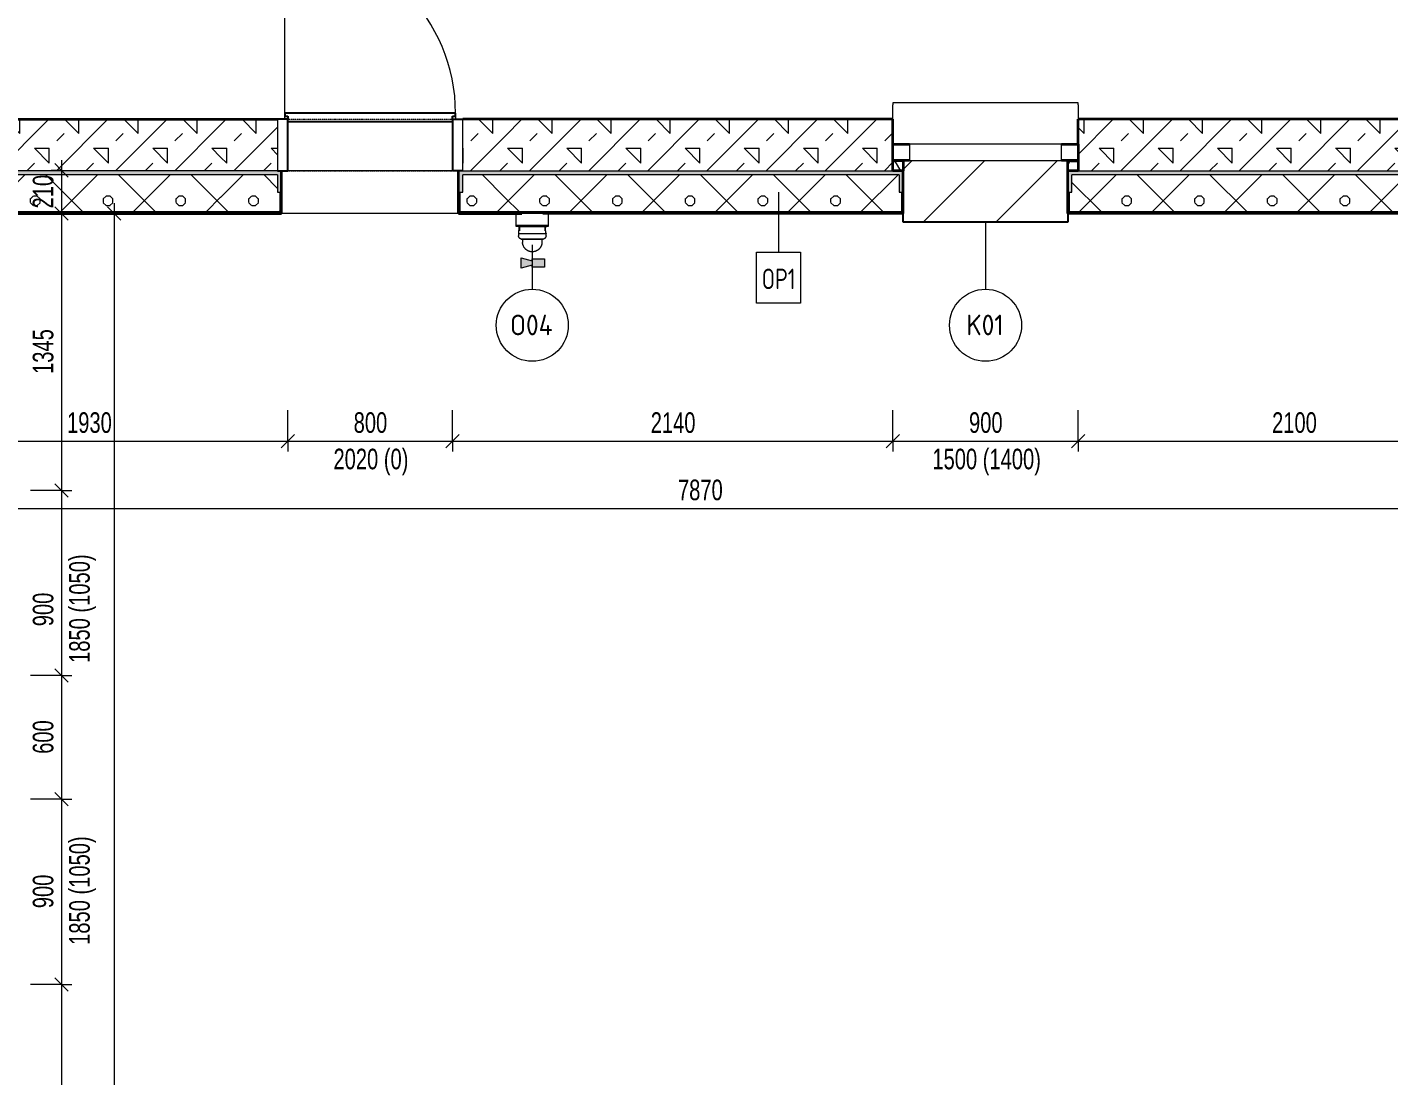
# Model space of a CAD drawing. Header units: millimetres. Extents: x -3281 to 232784, y -45352 to 20466.
# Drawn here: x 42387 to 49003, y -24226 to -19132 of the extents above; entities that cross this region are included whole.
import ezdxf

# ---------------------------------------------------------------- set-up
doc = ezdxf.new("R2010")
doc.units = ezdxf.units.MM
doc.linetypes.add('Čerchovaná se dvěma tečkami', pattern=[2.59, 1, -0.53, 0, -0.53, 0, -0.53])
for name, color, linetype, lineweight in [('A-ANNO-DIMS', 211, 'Continuous', 9), ('A-ANNO-DIMS-50', 211, 'Continuous', 9), ('A-DOOR', 31, 'Continuous', 13), ('A-DOOR-FRAM', 31, 'Continuous', 25), ('A-GLAZ', 151, 'Continuous', 13), ('A-WALL', 113, 'Continuous', 13), ('A-WALL-IDEN', 211, 'Continuous', 9), ('E-SERT', 181, 'Continuous', 13), ('E-SERT-IDEN', 181, 'Continuous', 9), ('Q-SPCQ-IDEN', 132, 'Continuous', 9)]:
    doc.layers.add(name, color=color, linetype=linetype, lineweight=lineweight)
doc.layers.add('A-DETL-MBND', color=5, linetype='Continuous')
doc.layers.add('A-WALL-PATT', color=111, linetype='Continuous')
doc.styles.add('Arial_1', font='arial.ttf', dxfattribs={"width": 0.7, "height": 100})
doc.styles.add('ISOCPEUR', font='isocpeur.ttf', dxfattribs={"width": 0.75, "height": 100})
doc.styles.add('ISOCPEUR_1', font='isocpeur.ttf', dxfattribs={"width": 0.9, "height": 100})
doc.dimstyles.new('Vnitřní_-_průhledné_1', dxfattribs={"dimscale": 304.8, "dimtxt": 102.02594, "dimasz": 0.213255, "dimexe": 0.164042, "dimexo": 0.0625, "dimgap": 0.032808, "dimtad": 1, "dimdec": 0, "dimrnd": 5, "dimzin": 0, "dimdsep": 46, "dimtxsty": 'Arial_1', "dimblk1": 'OBLIQUE', "dimblk2": 'OBLIQUE', "dimsah": 1, "dimcen": 0.09, "dimdle": 0.164042, "dimazin": 0, "dimtfac": 1, "dimtdec": 4, "dimtix": 1, "dimtmove": 0, "dimatfit": 3, "dimfxl": 0.492126, "dimfxlon": 1, "dimtvp": 1, "dimtolj": 1, "dimtzin": 0, "dimarcsym": 2})
doc.dimstyles.new('Vnitřní_-_průhledné_2', dxfattribs={"dimscale": 304.8, "dimtxt": 102.02594, "dimasz": 0.213255, "dimexe": 0.164042, "dimexo": 0.0625, "dimgap": 0.032808, "dimtad": 1, "dimdec": 0, "dimrnd": 5, "dimzin": 0, "dimdsep": 46, "dimtxsty": 'Arial_1', "dimblk1": 'OBLIQUE', "dimblk2": 'OBLIQUE', "dimsah": 1, "dimcen": 0.09, "dimdle": 0.164042, "dimazin": 0, "dimtfac": 1, "dimtdec": 4, "dimtix": 1, "dimtmove": 2, "dimatfit": 3, "dimfxl": 0.492126, "dimfxlon": 1, "dimtvp": 1, "dimtolj": 1, "dimtzin": 0, "dimarcsym": 2})
pattern_1 = [(45, (0, 0), (-143.6841, 143.6841), []), (45, (143.68, 0), (-143.6841, 143.6841), [50.8, -152.4]), (135, (251.45, 35.92), (-143.6841, -143.6841), [101.6, -101.6]), (0, (179.6, 107.76), (143.684, 143.684), [71.842, -215.526]), (90, (251.45, 35.92), (-143.684, 143.684), [71.842, -215.526])]
pattern_2 = [(45, (0, 0), (0, 353.5534), []), (315, (0, 0), (353.5527, 0.0007), []), (270, (153.68, 9.56), (176.771, -176.771), [19.139, -334.416]), (270, (199.87, 9.56), (176.771, -176.771), [19.139, -334.416]), (0, (166.57, 23.1), (176.771, 176.771), [19.139, -334.416]), (0, (166.57, -23.1), (176.771, 176.771), [19.139, -334.416]), (45, (153.68, 9.56), (0, 353.5534), [19.139, -230.861]), (45, (186.35, -23.1), (0, 353.5534), [19.139, -230.861]), (315, (186.35, 23.1), (353.5527, 0.0007), [19.139, -230.861]), (315, (153.68, -9.56), (353.5527, 0.0007), [19.139, -230.861])]

# ---------------------------------------------------------------- blocks, each defined once
blk = doc.blocks.new('DVERE_1k_oblozka - DD03_01_800x1970_koupelna-2284058-1NP_NÁVRH A')
at = {"layer": 'A-DOOR'}
for p, q in [((-415, 122.1), (-415, 982.1)), ((305, 152.1), (-305, 152.1)), ((415, 152.1), (415, 122.1)), ((-400, 122.1), (-450, 122.1)), ((-450, 122.1), (-450, -127.9)), ((-400, -127.9), (-400, 122.1)), ((450, 122.1), (400, 122.1)), ((400, 122.1), (400, -127.9)), ((450, -127.9), (450, 122.1)), ((-450, -127.9), (-400, -127.9)), ((400, -127.9), (450, -127.9))]:
    blk.add_line(p, q, dxfattribs=at)
at = {"layer": 'A-DOOR', "lineweight": 25}
for p, q in [((415, 152.1), (-415, 152.1)), ((-415, 152.1), (-415, 137.1)), ((-415, 137.1), (-400, 137.1)), ((-400, 137.1), (-400, 122.1)), ((400, 122.1), (400, 137.1)), ((400, 137.1), (415, 137.1)), ((415, 137.1), (415, 152.1)), ((-400, 112.1), (400, 112.1))]:
    blk.add_line(p, q, dxfattribs=at)
at = {"layer": 'A-DOOR', "linetype": 'Čerchovaná se dvěma tečkami'}
for p, q in [((-400, 122.1), (400, 122.1)), ((-400, -127.9), (400, -127.9))]:
    blk.add_line(p, q, dxfattribs=at)
at = {"layer": 'A-DOOR'}
blk.add_arc((-415, 152.1), 830, 360, 90, dxfattribs=at)
at = {"layer": 'A-DOOR-FRAM'}
for p, q in [((-400, 122.1), (-450, 122.1)), ((-400, -127.9), (-400, 122.1)), ((400, 122.1), (400, -127.9)), ((400, 122.1), (450, 122.1)), ((-450, -127.9), (-400, -127.9)), ((450, -127.9), (400, -127.9))]:
    blk.add_line(p, q, dxfattribs=at)
blk = doc.blocks.new('OKNO_1k_nadsvetlik - OKNO_1k_nadsvetlik_900 x 1500-2284060-1NP_NÁVRH A')
at = {"layer": 'A-GLAZ'}
h = blk.add_hatch(dxfattribs=at)
h.set_pattern_fill('FP_66', color=256, style=0, pattern_type=2)
h.set_pattern_definition([(0, (-47043.59, 19704.62), (75, 43.3), [50, -100]), (60, (-46993.59, 19704.62), (0.0011, 86.601905), [50, -100]), (300, (-46993.59, 19704.62), (74.9989, -43.301905), [50, -100])])
h.paths.add_polyline_path([(-450, -126), (-400, -126), (-400, -75), (-450, -75)])
h.paths.add_polyline_path([(400, -126), (450, -126), (450, -75), (400, -75)])
at = {"layer": 'A-GLAZ', "lineweight": 35}
for p, q in [((-450, 5), (-370, 5)), ((-450, -75), (-450, 5)), ((370, 5), (450, 5)), ((450, 5), (450, -75)), ((-450, -75), (-400, -75)), ((-450, -126), (-450, -75)), ((-370, -75), (-450, -75)), ((-400, -126), (-450, -126)), ((-400, -75), (-400, -126)), ((450, -75), (370, -75)), ((400, -75), (450, -75)), ((400, -126), (400, -75)), ((450, -126), (400, -126)), ((450, -75), (450, -126))]:
    blk.add_line(p, q, dxfattribs=at)
at = {"layer": 'A-GLAZ'}
for p, q in [((370, 5), (-370, 5)), ((-370, 5), (-370, -75)), ((370, -75), (370, 5)), ((-370, -75), (370, -75))]:
    blk.add_line(p, q, dxfattribs=at)
blk = doc.blocks.new('parapet s nosem_vnitní - parapet s nosem_vnitní-1280334-1NP_NÁVRH A')
at = {"layer": 'A-DETL-MBND', "lineweight": 13}
for p, q in [((450, 200), (-450, 200)), ((-450, 200), (-450, 190)), ((450, 190), (450, 200)), ((-450, 120), (-450, 190)), ((450, 190), (450, 120))]:
    blk.add_line(p, q, dxfattribs=at)
blk = doc.blocks.new('parapet_ext - parapet_ext-1802020-1NP_NÁVRH A')
at = {"layer": 'A-DETL-MBND', "lineweight": 13}
h = blk.add_hatch(dxfattribs=at)
h.set_pattern_fill('FP_67', color=11, style=0, pattern_type=2)
h.set_pattern_definition([(45, (-47043.6, 19779.62), (-176.7767, 176.7767), [])])
h.paths.add_polyline_path([(-370, -300), (400, -300), (400, 0), (-400, 0), (-400, -300)])
at = {"layer": 'A-DETL-MBND', "color": 21, "lineweight": 25}
for p, q in [((-400, -300), (-400, -258)), ((400, -258), (400, -300)), ((400, -300), (-400, -300))]:
    blk.add_line(p, q, dxfattribs=at)
blk = doc.blocks.new('DSP_Kamera_nastěnná - Refer to Catalog-1089615-1NP_NÁVRH A')
at = {"layer": 'E-SERT'}
blk.add_hatch(color=11, dxfattribs=at).paths.add_polyline_path([(44787.7, -20302.6), (44841.4, -20287.6), (44841.4, -20297.6), (44901.4, -20297.6), (44901.4, -20257.6), (44841.4, -20257.6), (44841.4, -20267.6), (44787.7, -20252.6), (44787.7, -20277.6)])
at = {"layer": 'E-SERT', "color": 11}
for p, q in [((44762, -20037.6), (44762, -20096)), ((44841.4, -20037.6), (44790, -20037.6)), ((44892.9, -20037.6), (44841.4, -20037.6)), ((44920.8, -20096), (44920.8, -20037.6)), ((44762, -20096), (44762, -20099.2)), ((44841.4, -20096), (44762, -20096)), ((44762, -20096), (44841.4, -20096)), ((44762, -20099.2), (44841.4, -20099.2)), ((44775.7, -20101.2), (44773.9, -20135.9)), ((44777.7, -20099.2), (44775.7, -20101.2)), ((44841.4, -20101.2), (44775.7, -20101.2)), ((44779.5, -20099.2), (44779.5, -20122.1)), ((44920.8, -20096), (44841.4, -20096)), ((44841.4, -20096), (44920.8, -20096)), ((44841.4, -20099.2), (44920.8, -20099.2)), ((44907.1, -20101.2), (44841.4, -20101.2)), ((44903.3, -20122.1), (44903.3, -20099.2)), ((44907.1, -20101.2), (44905.1, -20099.2)), ((44907.1, -20101.8), (44907.1, -20101.2)), ((44920.8, -20099.2), (44920.8, -20096)), ((44841.4, -20135.9), (44773.9, -20135.9)), ((44773.9, -20136.7), (44774.5, -20145.2)), ((44841.4, -20136.7), (44773.9, -20136.7)), ((44774.7, -20135.9), (44774.7, -20136.7)), ((44841.4, -20161.3), (44789.7, -20161.3)), ((44793.5, -20159.4), (44794.1, -20177.8)), ((44908.9, -20135.9), (44841.4, -20135.9)), ((44909, -20136.7), (44841.4, -20136.7)), ((44893.1, -20161.3), (44841.4, -20161.3)), ((44888.7, -20177.8), (44889.3, -20159.4)), ((44908.1, -20136.7), (44908.1, -20135.9)), ((44908.3, -20145.2), (44909, -20136.7)), ((44908.9, -20135.9), (44908.8, -20134.1)), ((44787.7, -20277.6), (44787.7, -20252.6)), ((44787.7, -20252.6), (44841.4, -20267.6)), ((44787.7, -20302.6), (44787.7, -20277.6)), ((44841.4, -20287.6), (44787.7, -20302.6)), ((44841.4, -20267.6), (44841.4, -20257.6)), ((44841.4, -20257.6), (44901.4, -20257.6)), ((44841.4, -20297.6), (44841.4, -20287.6)), ((44901.4, -20297.6), (44841.4, -20297.6)), ((44901.4, -20257.6), (44901.4, -20297.6))]:
    blk.add_line(p, q, dxfattribs=at)
at = {"layer": 'E-SERT', "color": 11, "flags": 128}
for points in [[(44781.3, -20158.8), (44780.7, -20158.3), (44780.1, -20157.7), (44779.6, -20157.1), (44779, -20156.4), (44778.5, -20155.8), (44778.1, -20155.1), (44777.6, -20154.5), (44777.2, -20153.8), (44776.8, -20153), (44776.4, -20152.3), (44776.1, -20151.6), (44775.8, -20150.8), (44775.5, -20150), (44775.3, -20149.3), (44775.1, -20148.5), (44774.9, -20147.7), (44774.7, -20146.9), (44774.6, -20146.1), (44774.5, -20145.2), (44774.5, -20145.2)], [(44787.9, -20161.3), (44787.5, -20161.3), (44787.1, -20161.3), (44786.7, -20161.3), (44786.3, -20161.2), (44785.9, -20161.1), (44785.5, -20161.1), (44785.2, -20160.9), (44784.8, -20160.8), (44784.4, -20160.7), (44784, -20160.6), (44783.7, -20160.4), (44783.3, -20160.2), (44783, -20160), (44782.6, -20159.8), (44782.3, -20159.6), (44782, -20159.4), (44781.7, -20159.1), (44781.4, -20158.9), (44781.3, -20158.8)], [(44787.9, -20161.3), (44787.9, -20161.3), (44788.1, -20161.3), (44788.3, -20161.3), (44788.6, -20161.3), (44789, -20161.3), (44789.4, -20161.3), (44790, -20161.3), (44790.6, -20161.3), (44791.3, -20161.3), (44792.1, -20161.3), (44793, -20161.3), (44793.9, -20161.3), (44795, -20161.3), (44796.1, -20161.3), (44797.2, -20161.3), (44798.5, -20161.3), (44799.8, -20161.3), (44801.2, -20161.3), (44802.6, -20161.3), (44804.1, -20161.3), (44805.7, -20161.3), (44807.3, -20161.3), (44809, -20161.3), (44810.7, -20161.3), (44812.5, -20161.3), (44814.3, -20161.3), (44816.2, -20161.3), (44818.1, -20161.3), (44820, -20161.3), (44822, -20161.3), (44824, -20161.3), (44826.1, -20161.3), (44828.1, -20161.3), (44830.2, -20161.3), (44832.3, -20161.3), (44834.4, -20161.3), (44836.6, -20161.3), (44838.7, -20161.3), (44840.8, -20161.3), (44841.4, -20161.3)], [(44794.2, -20161.3), (44793.2, -20161.3), (44792.3, -20161.3), (44791.5, -20161.3), (44790.8, -20161.3), (44790.1, -20161.3), (44789.6, -20161.3), (44789.1, -20161.3), (44788.7, -20161.3), (44788.3, -20161.3), (44788.1, -20161.3), (44788, -20161.3), (44787.9, -20161.3), (44787.9, -20161.3)], [(44841.4, -20161.3), (44843.6, -20161.3), (44845.7, -20161.3), (44847.8, -20161.3), (44849.9, -20161.3), (44852.1, -20161.3), (44854.1, -20161.3), (44856.2, -20161.3), (44858.3, -20161.3), (44860.3, -20161.3), (44862.3, -20161.3), (44864.2, -20161.3), (44866.1, -20161.3), (44868, -20161.3), (44869.9, -20161.3), (44871.6, -20161.3), (44873.4, -20161.3), (44875.1, -20161.3), (44876.7, -20161.3), (44878.3, -20161.3), (44879.8, -20161.3), (44881.3, -20161.3), (44882.7, -20161.3), (44884, -20161.3), (44885.3, -20161.3), (44886.5, -20161.3), (44887.6, -20161.3), (44888.6, -20161.3), (44889.6, -20161.3), (44890.5, -20161.3), (44891.3, -20161.3), (44892, -20161.3), (44892.7, -20161.3), (44893.3, -20161.3), (44893.8, -20161.3), (44894.2, -20161.3), (44894.5, -20161.3), (44894.7, -20161.3), (44894.9, -20161.3), (44894.9, -20161.3), (44895, -20161.3)], [(44895, -20161.3), (44894.9, -20161.3), (44894.8, -20161.3), (44894.6, -20161.3), (44894.3, -20161.3), (44893.9, -20161.3), (44893.4, -20161.3), (44892.9, -20161.3), (44892.2, -20161.3), (44891.5, -20161.3), (44890.7, -20161.3), (44889.9, -20161.3), (44888.9, -20161.3), (44888.1, -20161.3)], [(44901.6, -20158.8), (44901.3, -20159.1), (44900.9, -20159.3), (44900.6, -20159.5), (44900.3, -20159.8), (44900, -20160), (44899.6, -20160.2), (44899.3, -20160.3), (44898.9, -20160.5), (44898.5, -20160.7), (44898.2, -20160.8), (44897.8, -20160.9), (44897.4, -20161), (44897, -20161.1), (44896.6, -20161.2), (44896.2, -20161.3), (44895.8, -20161.3), (44895.4, -20161.3), (44895.1, -20161.3), (44895, -20161.3)], [(44908.3, -20145.2), (44908.2, -20146), (44908.1, -20146.8), (44908, -20147.6), (44907.8, -20148.4), (44907.6, -20149.2), (44907.3, -20150), (44907.1, -20150.8), (44906.8, -20151.5), (44906.4, -20152.3), (44906.1, -20153), (44905.7, -20153.7), (44905.2, -20154.4), (44904.8, -20155.1), (44904.3, -20155.8), (44903.8, -20156.4), (44903.3, -20157), (44902.8, -20157.6), (44902.2, -20158.2), (44901.6, -20158.8), (44901.6, -20158.8)], [(44841.3, -20223.3), (44839.4, -20223.3), (44837.5, -20223.2), (44835.6, -20223), (44833.7, -20222.7), (44831.9, -20222.4), (44830, -20222), (44828.2, -20221.5), (44826.4, -20220.9), (44824.6, -20220.3), (44822.9, -20219.6), (44821.2, -20218.8), (44819.5, -20218), (44817.8, -20217.1), (44816.2, -20216.1), (44814.6, -20215.1), (44813.1, -20214), (44811.6, -20212.8), (44810.2, -20211.6), (44808.8, -20210.3), (44807.4, -20209), (44806.1, -20207.6), (44804.9, -20206.2), (44803.7, -20204.7), (44802.6, -20203.2), (44801.6, -20201.6), (44800.6, -20200), (44799.7, -20198.4), (44798.8, -20196.7), (44798, -20195), (44797.3, -20193.3), (44796.7, -20191.5), (44796.1, -20189.7), (44795.6, -20187.9), (44795.2, -20186), (44794.8, -20184.2), (44794.5, -20182.3), (44794.3, -20180.5), (44794.2, -20178.6), (44794.1, -20177.8)], [(44841.3, -20223.3), (44841.3, -20223.3), (44841.3, -20223.3), (44841.3, -20223.3), (44841.3, -20223.3), (44841.3, -20223.3), (44841.3, -20223.3), (44841.3, -20223.3), (44841.3, -20223.3), (44841.3, -20223.3), (44841.3, -20223.3), (44841.3, -20223.3), (44841.3, -20223.3), (44841.3, -20223.3), (44841.3, -20223.3), (44841.3, -20223.3), (44841.3, -20223.3), (44841.3, -20223.3), (44841.3, -20223.3), (44841.3, -20223.3), (44841.3, -20223.3), (44841.3, -20223.3), (44841.3, -20223.3), (44841.3, -20223.3), (44841.3, -20223.3), (44841.4, -20223.3), (44841.4, -20223.3), (44841.4, -20223.3), (44841.4, -20223.3), (44841.4, -20223.3), (44841.4, -20223.3), (44841.4, -20223.3), (44841.4, -20223.3), (44841.4, -20223.3), (44841.4, -20223.3), (44841.4, -20223.3), (44841.4, -20223.3)], [(44841.4, -20223.3), (44841.4, -20223.3), (44841.4, -20223.3), (44841.4, -20223.3), (44841.4, -20223.3), (44841.4, -20223.3), (44841.4, -20223.3), (44841.4, -20223.3), (44841.4, -20223.3), (44841.4, -20223.3), (44841.4, -20223.3), (44841.3, -20223.3), (44841.3, -20223.3), (44841.3, -20223.3), (44841.3, -20223.3), (44841.3, -20223.3), (44841.3, -20223.3), (44841.3, -20223.3), (44841.3, -20223.3), (44841.3, -20223.3), (44841.3, -20223.3), (44841.3, -20223.3), (44841.3, -20223.3), (44841.3, -20223.3), (44841.3, -20223.3), (44841.3, -20223.3), (44841.3, -20223.3), (44841.3, -20223.3), (44841.3, -20223.3), (44841.3, -20223.3), (44841.3, -20223.3), (44841.3, -20223.3), (44841.3, -20223.3), (44841.3, -20223.3), (44841.3, -20223.3), (44841.3, -20223.3)], [(44841.6, -20223.3), (44841.6, -20223.3), (44841.6, -20223.3), (44841.6, -20223.3), (44841.6, -20223.3), (44841.6, -20223.3), (44841.6, -20223.3), (44841.6, -20223.3), (44841.6, -20223.3), (44841.6, -20223.3), (44841.6, -20223.3), (44841.6, -20223.3), (44841.6, -20223.3), (44841.6, -20223.3), (44841.5, -20223.3), (44841.5, -20223.3), (44841.5, -20223.3), (44841.5, -20223.3), (44841.5, -20223.3), (44841.5, -20223.3), (44841.5, -20223.3), (44841.5, -20223.3), (44841.5, -20223.3), (44841.5, -20223.3), (44841.5, -20223.3), (44841.5, -20223.3), (44841.5, -20223.3), (44841.5, -20223.3), (44841.5, -20223.3), (44841.5, -20223.3), (44841.5, -20223.3), (44841.4, -20223.3), (44841.4, -20223.3), (44841.4, -20223.3), (44841.4, -20223.3), (44841.4, -20223.3), (44841.4, -20223.3)], [(44841.4, -20223.3), (44841.4, -20223.3), (44841.4, -20223.3), (44841.4, -20223.3), (44841.4, -20223.3), (44841.5, -20223.3), (44841.5, -20223.3), (44841.5, -20223.3), (44841.5, -20223.3), (44841.5, -20223.3), (44841.5, -20223.3), (44841.5, -20223.3), (44841.5, -20223.3), (44841.5, -20223.3), (44841.5, -20223.3), (44841.5, -20223.3), (44841.5, -20223.3), (44841.5, -20223.3), (44841.5, -20223.3), (44841.5, -20223.3), (44841.5, -20223.3), (44841.5, -20223.3), (44841.6, -20223.3), (44841.6, -20223.3), (44841.6, -20223.3), (44841.6, -20223.3), (44841.6, -20223.3), (44841.6, -20223.3), (44841.6, -20223.3), (44841.6, -20223.3), (44841.6, -20223.3), (44841.6, -20223.3), (44841.6, -20223.3), (44841.6, -20223.3), (44841.6, -20223.3), (44841.6, -20223.3)], [(44888.7, -20177.8), (44888.6, -20179.7), (44888.4, -20181.6), (44888.2, -20183.5), (44887.8, -20185.3), (44887.4, -20187.1), (44887, -20189), (44886.4, -20190.8), (44885.8, -20192.6), (44885.1, -20194.3), (44884.3, -20196), (44883.5, -20197.7), (44882.6, -20199.4), (44881.7, -20201), (44880.6, -20202.6), (44879.5, -20204.1), (44878.4, -20205.6), (44877.2, -20207.1), (44875.9, -20208.5), (44874.6, -20209.8), (44873.2, -20211.1), (44871.8, -20212.4), (44870.3, -20213.5), (44868.8, -20214.7), (44867.3, -20215.7), (44865.7, -20216.7), (44864, -20217.6), (44862.3, -20218.5), (44860.6, -20219.3), (44858.9, -20220), (44857.1, -20220.7), (44855.3, -20221.3), (44853.5, -20221.8), (44851.7, -20222.2), (44849.8, -20222.6), (44848, -20222.9), (44846.1, -20223.1), (44844.2, -20223.2), (44842.3, -20223.3), (44841.6, -20223.3)]]:
    blk.add_lwpolyline(points, dxfattribs=at)
at = {"layer": 'E-SERT', "color": 11}
for points, knots in [([(44906, -20117.9), (44905.9, -20116), (44905.9, -20113.2), (44906, -20110.2), (44906.2, -20108.6), (44906.3, -20107.5), (44906.4, -20106.5), (44906.5, -20105.5), (44906.6, -20104.7), (44906.7, -20103.9), (44906.8, -20103.2), (44907, -20102.5), (44907.1, -20101.9), (44907.1, -20101.8), (44907.1, -20101.8)], [-1, -1, -1, -1, -0.8888889, -0.8333333, -0.8055556, -0.7777778, -0.75, -0.7222222, -0.6944444, -0.6666667, -0.6388889, -0.6111111, -0.5555556, -0.4999552, -0.4999552, -0.4999552, -0.4999552]), ([(44907.1, -20101.8), (44907.1, -20101.8), (44907.1, -20101.9), (44907, -20102.5), (44906.8, -20103.2), (44906.8, -20103.7), (44906.7, -20103.9)], [-0.4999543, -0.4999543, -0.4999543, -0.4999543, -0.4444444, -0.3888889, -0.3611111, -0.3333333, -0.3333333, -0.3333333, -0.3333333]), ([(44908.8, -20134.1), (44908.8, -20134.1), (44908.8, -20133.9), (44908.6, -20133.3), (44908.4, -20132.6), (44908.2, -20131.9), (44908, -20131.2), (44907.8, -20130.3), (44907.6, -20129.4), (44907.4, -20128.3), (44907.1, -20127.2), (44906.9, -20126), (44906.7, -20124.8), (44906.5, -20123), (44906.2, -20120.8), (44906, -20118.9), (44906, -20117.9)], [-0.5, -0.5, -0.5, -0.5, -0.4444444, -0.3888889, -0.3611111, -0.3333333, -0.3055556, -0.2777778, -0.25, -0.2222222, -0.1944444, -0.1666667, -0.1388889, -0.1111111, -0.0555556, 0, 0, 0, 0])]:
    blk.add_open_spline(points, degree=3, knots=knots, dxfattribs=at)
blk.add_open_spline([(44908.5, -20133.1), (44908.6, -20133.4), (44908.8, -20133.9), (44908.8, -20134.1), (44908.8, -20134.1)], degree=3, dxfattribs=at)
blk = doc.blocks.new('DIMBLOCK113-1NP_NÁVRH A')
at = {"layer": 'A-ANNO-DIMS-50'}
for p, q in [((41721.6, -21142.7), (41721.6, -20992.7)), ((43653.6, -21142.7), (43653.6, -20992.7)), ((41721.6, -21142.7), (43653.6, -21142.7)), ((41721.6, -21142.7), (41721.6, -21192.7)), ((43653.6, -21142.7), (43653.6, -21192.7))]:
    blk.add_line(p, q, dxfattribs=at)
at = {"layer": 'A-ANNO-DIMS-50', "lineweight": 18}
for p, q in [((41721.6, -21142.7), (41689.1, -21175.2)), ((41721.6, -21142.7), (41754.1, -21110.2)), ((43653.6, -21142.7), (43621.1, -21175.2)), ((43653.6, -21142.7), (43686.1, -21110.2))]:
    blk.add_line(p, q, dxfattribs=at)
at = {"layer": 'A-ANNO-DIMS-50', "color": 0, "insert": (42580.9, -21002.9), "char_height": 100, "width": 256.164, "attachment_point": 1, "line_spacing_factor": 0.941778, "style": 'Arial_1'}
blk.add_mtext('1930', dxfattribs=at)
blk = doc.blocks.new('_Oblique')
at = {"color": 0, "linetype": 'ByBlock', "lineweight": -2}
blk.add_line((-0.5, -0.5), (0.5, 0.5), dxfattribs=at)
blk = doc.blocks.new('DIMBLOCK114-1NP_NÁVRH A')
at = {"layer": 'A-ANNO-DIMS-50'}
for p, q in [((43653.6, -21142.7), (43653.6, -20992.7)), ((44453.6, -21142.7), (44453.6, -20992.7)), ((43653.6, -21142.7), (44453.6, -21142.7)), ((43653.6, -21142.7), (43653.6, -21192.7)), ((44453.6, -21142.7), (44453.6, -21192.7))]:
    blk.add_line(p, q, dxfattribs=at)
at = {"layer": 'A-ANNO-DIMS-50', "lineweight": 18}
for p, q in [((43653.6, -21142.7), (43621.1, -21175.2)), ((43653.6, -21142.7), (43686.1, -21110.2)), ((44453.6, -21142.7), (44421.1, -21175.2)), ((44453.6, -21142.7), (44486.1, -21110.2))]:
    blk.add_line(p, q, dxfattribs=at)
at = {"layer": 'A-ANNO-DIMS-50', "color": 0, "char_height": 100, "attachment_point": 1, "line_spacing_factor": 0.941778, "style": 'Arial_1'}
for s, insert, width in [('800', (43973.5, -21002.9), 192.123), ('2020 (0)', (43875.4, -21179.9), 427.567)]:
    blk.add_mtext(s, dxfattribs=dict(at, insert=insert, width=width))
blk = doc.blocks.new('DIMBLOCK115-1NP_NÁVRH A')
at = {"layer": 'A-ANNO-DIMS-50'}
for p, q in [((44453.6, -21142.7), (44453.6, -20992.7)), ((46593.6, -21142.7), (46593.6, -20992.7)), ((44453.6, -21142.7), (46593.6, -21142.7)), ((44453.6, -21142.7), (44453.6, -21192.7)), ((46593.6, -21142.7), (46593.6, -21192.7))]:
    blk.add_line(p, q, dxfattribs=at)
at = {"layer": 'A-ANNO-DIMS-50', "lineweight": 18}
for p, q in [((44453.6, -21142.7), (44421.1, -21175.2)), ((44453.6, -21142.7), (44486.1, -21110.2)), ((46593.6, -21142.7), (46561.1, -21175.2)), ((46593.6, -21142.7), (46626.1, -21110.2))]:
    blk.add_line(p, q, dxfattribs=at)
at = {"layer": 'A-ANNO-DIMS-50', "color": 0, "insert": (45416.9, -21002.9), "char_height": 100, "width": 256.164, "attachment_point": 1, "line_spacing_factor": 0.941778, "style": 'Arial_1'}
blk.add_mtext('2140', dxfattribs=at)
blk = doc.blocks.new('DIMBLOCK116-1NP_NÁVRH A')
at = {"layer": 'A-ANNO-DIMS-50'}
for p, q in [((46593.6, -21142.7), (46593.6, -20992.7)), ((47493.6, -21142.7), (47493.6, -20992.7)), ((46593.6, -21142.7), (47493.6, -21142.7)), ((46593.6, -21142.7), (46593.6, -21192.7)), ((47493.6, -21142.7), (47493.6, -21192.7))]:
    blk.add_line(p, q, dxfattribs=at)
at = {"layer": 'A-ANNO-DIMS-50', "lineweight": 18}
for p, q in [((46593.6, -21142.7), (46561.1, -21175.2)), ((46593.6, -21142.7), (46626.1, -21110.2)), ((47493.6, -21142.7), (47461.1, -21175.2)), ((47493.6, -21142.7), (47526.1, -21110.2))]:
    blk.add_line(p, q, dxfattribs=at)
at = {"layer": 'A-ANNO-DIMS-50', "color": 0, "char_height": 100, "attachment_point": 1, "line_spacing_factor": 0.941778, "style": 'Arial_1'}
for s, insert, width in [('900', (46963.5, -21002.9), 192.123), ('1500 (1400)', (46785.4, -21179.9), 619.69)]:
    blk.add_mtext(s, dxfattribs=dict(at, insert=insert, width=width))
blk = doc.blocks.new('DIMBLOCK117-1NP_NÁVRH A')
at = {"layer": 'A-ANNO-DIMS-50'}
for p, q in [((47493.6, -21142.7), (47493.6, -20992.7)), ((49591.9, -21142.7), (49591.9, -20992.7)), ((47493.6, -21142.7), (49591.9, -21142.7)), ((47493.6, -21142.7), (47493.6, -21192.7)), ((49591.9, -21142.7), (49591.9, -21192.7))]:
    blk.add_line(p, q, dxfattribs=at)
at = {"layer": 'A-ANNO-DIMS-50', "lineweight": 18}
for p, q in [((47493.6, -21142.7), (47461.1, -21175.2)), ((47493.6, -21142.7), (47526.1, -21110.2)), ((49591.9, -21142.7), (49559.4, -21175.2)), ((49591.9, -21142.7), (49624.4, -21110.2))]:
    blk.add_line(p, q, dxfattribs=at)
at = {"layer": 'A-ANNO-DIMS-50', "color": 0, "insert": (48436, -21002.9), "char_height": 100, "width": 256.164, "attachment_point": 1, "line_spacing_factor": 0.941778, "style": 'Arial_1'}
blk.add_mtext('2100', dxfattribs=at)
blk = doc.blocks.new('DIMBLOCK120-1NP_NÁVRH A')
at = {"layer": 'A-ANNO-DIMS-50'}
for p, q in [((42554.1, -19777.6), (42554.1, -20037.6)), ((42554.1, -19827.6), (42504.1, -19827.6)), ((42554.1, -19827.6), (42704.1, -19827.6)), ((42554.1, -20037.6), (42504.1, -20037.6)), ((42554.1, -20037.6), (42704.1, -20037.6))]:
    blk.add_line(p, q, dxfattribs=at)
at = {"layer": 'A-ANNO-DIMS-50', "lineweight": 18}
for p, q in [((42554.1, -19827.6), (42521.6, -19795.1)), ((42554.1, -19827.6), (42586.6, -19860.1)), ((42554.1, -20037.6), (42521.6, -20005.1)), ((42554.1, -20037.6), (42586.6, -20070.1))]:
    blk.add_line(p, q, dxfattribs=at)
at = {"layer": 'A-ANNO-DIMS-50', "color": 0, "insert": (42414.3, -20012.7), "char_height": 100, "width": 192.123, "attachment_point": 1, "rotation": 90, "line_spacing_factor": 0.941778, "style": 'Arial_1'}
blk.add_mtext('210', dxfattribs=at)
blk = doc.blocks.new('DIMBLOCK121-1NP_NÁVRH A')
at = {"layer": 'A-ANNO-DIMS-50'}
for p, q in [((42554.1, -20037.6), (42504.1, -20037.6)), ((42554.1, -20037.6), (42554.1, -21382.3)), ((42554.1, -20037.6), (42704.1, -20037.6)), ((42554.1, -21382.3), (42404.1, -21382.3)), ((42554.1, -21382.3), (42604.1, -21382.3))]:
    blk.add_line(p, q, dxfattribs=at)
at = {"layer": 'A-ANNO-DIMS-50', "lineweight": 18}
for p, q in [((42554.1, -20037.6), (42521.6, -20005.1)), ((42554.1, -20037.6), (42586.6, -20070.1)), ((42554.1, -21382.3), (42521.6, -21349.8)), ((42554.1, -21382.3), (42586.6, -21414.8))]:
    blk.add_line(p, q, dxfattribs=at)
at = {"layer": 'A-ANNO-DIMS-50', "color": 0, "insert": (42414.3, -20816.7), "char_height": 100, "width": 256.164, "attachment_point": 1, "rotation": 90, "line_spacing_factor": 0.941778, "style": 'Arial_1'}
blk.add_mtext('1345', dxfattribs=at)
blk = doc.blocks.new('DIMBLOCK122-1NP_NÁVRH A')
at = {"layer": 'A-ANNO-DIMS-50', "lineweight": 18}
for p, q in [((42554.1, -21382.3), (42521.6, -21349.8)), ((42554.1, -21382.3), (42586.6, -21414.8)), ((42554.1, -22282.3), (42521.6, -22249.8)), ((42554.1, -22282.3), (42586.6, -22314.8))]:
    blk.add_line(p, q, dxfattribs=at)
at = {"layer": 'A-ANNO-DIMS-50'}
for p, q in [((42554.1, -21382.3), (42404.1, -21382.3)), ((42554.1, -21382.3), (42554.1, -22282.3)), ((42554.1, -21382.3), (42604.1, -21382.3)), ((42554.1, -22282.3), (42404.1, -22282.3)), ((42554.1, -22282.3), (42604.1, -22282.3))]:
    blk.add_line(p, q, dxfattribs=at)
at = {"layer": 'A-ANNO-DIMS-50', "color": 0, "char_height": 100, "attachment_point": 1, "rotation": 90, "line_spacing_factor": 0.941778, "style": 'Arial_1'}
for s, insert, width in [('1850 (1050)', (42591.2, -22220.7), 619.69), ('900', (42414.3, -22042.5), 192.123)]:
    blk.add_mtext(s, dxfattribs=dict(at, insert=insert, width=width))
blk = doc.blocks.new('DIMBLOCK123-1NP_NÁVRH A')
at = {"layer": 'A-ANNO-DIMS-50'}
for p, q in [((42554.1, -22282.3), (42404.1, -22282.3)), ((42554.1, -22282.3), (42554.1, -22882.3)), ((42554.1, -22282.3), (42604.1, -22282.3)), ((42554.1, -22882.3), (42404.1, -22882.3)), ((42554.1, -22882.3), (42604.1, -22882.3))]:
    blk.add_line(p, q, dxfattribs=at)
at = {"layer": 'A-ANNO-DIMS-50', "lineweight": 18}
for p, q in [((42554.1, -22282.3), (42521.6, -22249.8)), ((42554.1, -22282.3), (42586.6, -22314.8)), ((42554.1, -22882.3), (42521.6, -22849.8)), ((42554.1, -22882.3), (42586.6, -22914.8))]:
    blk.add_line(p, q, dxfattribs=at)
at = {"layer": 'A-ANNO-DIMS-50', "color": 0, "insert": (42414.3, -22662.3), "char_height": 100, "width": 192.123, "attachment_point": 1, "rotation": 90, "line_spacing_factor": 0.941778, "style": 'Arial_1'}
blk.add_mtext('600', dxfattribs=at)
blk = doc.blocks.new('DIMBLOCK124-1NP_NÁVRH A')
at = {"layer": 'A-ANNO-DIMS-50'}
for p, q in [((42554.1, -22882.3), (42404.1, -22882.3)), ((42554.1, -22882.3), (42554.1, -23782.3)), ((42554.1, -22882.3), (42604.1, -22882.3)), ((42554.1, -23782.3), (42404.1, -23782.3)), ((42554.1, -23782.3), (42604.1, -23782.3))]:
    blk.add_line(p, q, dxfattribs=at)
at = {"layer": 'A-ANNO-DIMS-50', "lineweight": 18}
for p, q in [((42554.1, -22882.3), (42521.6, -22849.8)), ((42554.1, -22882.3), (42586.6, -22914.8)), ((42554.1, -23782.3), (42521.6, -23749.8)), ((42554.1, -23782.3), (42586.6, -23814.8))]:
    blk.add_line(p, q, dxfattribs=at)
at = {"layer": 'A-ANNO-DIMS-50', "color": 0, "char_height": 100, "attachment_point": 1, "rotation": 90, "line_spacing_factor": 0.941778, "style": 'Arial_1'}
for s, insert, width in [('1850 (1050)', (42591.2, -23590.5), 619.69), ('900', (42414.3, -23412.3), 192.123)]:
    blk.add_mtext(s, dxfattribs=dict(at, insert=insert, width=width))
blk = doc.blocks.new('DIMBLOCK125-1NP_NÁVRH A')
at = {"layer": 'A-ANNO-DIMS-50'}
for p, q in [((42554.1, -23782.3), (42404.1, -23782.3)), ((42554.1, -23782.3), (42554.1, -29062.5)), ((42554.1, -23782.3), (42604.1, -23782.3)), ((42554.1, -29062.5), (42404.1, -29062.5)), ((42554.1, -29062.5), (42604.1, -29062.5))]:
    blk.add_line(p, q, dxfattribs=at)
at = {"layer": 'A-ANNO-DIMS-50', "lineweight": 18}
for p, q in [((42554.1, -23782.3), (42521.6, -23749.8)), ((42554.1, -23782.3), (42586.6, -23814.8)), ((42554.1, -29062.5), (42521.6, -29030)), ((42554.1, -29062.5), (42586.6, -29095))]:
    blk.add_line(p, q, dxfattribs=at)
at = {"layer": 'A-ANNO-DIMS-50', "color": 0, "insert": (42414.3, -26529.1), "char_height": 100, "width": 256.164, "attachment_point": 1, "rotation": 90, "line_spacing_factor": 0.941778, "style": 'Arial_1'}
blk.add_mtext('5280', dxfattribs=at)
blk = doc.blocks.new('DIMBLOCK147-1NP_NÁVRH A')
at = {"layer": 'A-ANNO-DIMS-50'}
for p, q in [((42810.2, -20037.6), (42760.2, -20037.6)), ((42810.2, -19987.6), (42810.2, -29320.5)), ((42810.2, -20037.6), (42960.2, -20037.6)), ((42810.2, -29270.5), (42660.2, -29270.5)), ((42810.2, -29270.5), (42860.2, -29270.5))]:
    blk.add_line(p, q, dxfattribs=at)
at = {"layer": 'A-ANNO-DIMS-50', "lineweight": 18}
for p, q in [((42810.2, -20037.6), (42777.7, -20005.1)), ((42810.2, -20037.6), (42842.7, -20070.1)), ((42810.2, -29270.5), (42777.7, -29238)), ((42810.2, -29270.5), (42842.7, -29303))]:
    blk.add_line(p, q, dxfattribs=at)
at = {"layer": 'A-ANNO-DIMS-50', "color": 0, "insert": (42670.4, -24760.8), "char_height": 100, "width": 256.164, "attachment_point": 1, "rotation": 90, "line_spacing_factor": 0.941778, "style": 'Arial_1'}
blk.add_mtext('9235', dxfattribs=at)
blk = doc.blocks.new('Popiska zabezpečovací zařízení - Popiska okna_Bublina-1427579-1NP_NÁVRH A')
at = {"layer": 'E-SERT-IDEN'}
blk.add_circle((0, 0), 3.5, dxfattribs=at)
blk = doc.blocks.new('Popiska speciální vybavení - Popiska okna_Bublina-1426311-1NP_NÁVRH A')
at = {"layer": 'Q-SPCQ-IDEN'}
blk.add_circle((0, 0), 3.5, dxfattribs=at)
blk = doc.blocks.new('DIMBLOCK223-1NP_NÁVRH A')
at = {"layer": 'A-ANNO-DIMS-50'}
for p, q in [((41721.6, -21469.9), (41721.6, -21319.9)), ((49590.7, -21469.9), (49590.7, -21319.9)), ((41671.6, -21469.9), (49640.7, -21469.9)), ((41721.6, -21469.9), (41721.6, -21519.9)), ((49590.7, -21469.9), (49590.7, -21519.9))]:
    blk.add_line(p, q, dxfattribs=at)
at = {"layer": 'A-ANNO-DIMS-50', "lineweight": 18}
for p, q in [((41721.6, -21469.9), (41689.1, -21502.4)), ((41721.6, -21469.9), (41754.1, -21437.4)), ((49590.7, -21469.9), (49558.2, -21502.4)), ((49590.7, -21469.9), (49623.2, -21437.4))]:
    blk.add_line(p, q, dxfattribs=at)
at = {"layer": 'A-ANNO-DIMS-50', "color": 0, "insert": (45549.4, -21330.1), "char_height": 100, "width": 256.164, "attachment_point": 1, "line_spacing_factor": 0.941778, "style": 'Arial_1'}
blk.add_mtext('7870', dxfattribs=at)

msp = doc.modelspace()

# ---------------------------------------------------------------- hatches: boundary and pattern name
at = {"layer": 'A-WALL-PATT', "lineweight": 13}
h = msp.add_hatch(dxfattribs=at)
h.set_pattern_fill('FP_18', color=256, style=0, pattern_type=2)
h.set_pattern_definition(pattern_1)
h.paths.add_polyline_path([(41721.6, -19829.6), (43327.2, -19829.6), (43327.2, -19579.6), (41513.6, -19579.6), (41513.6, -19829.6), (41718.6, -19829.6)])
h.paths.add_polyline_path([(44709.5, -19829.6), (46292.5, -19829.6), (46292.5, -19579.6), (44709.5, -19579.6), (44709.5, -19749)])
h.paths.add_polyline_path([(48667.1, -19829.6), (50030.4, -19829.6), (49780.4, -19579.6), (47992.5, -19579.6), (47992.5, -19829.6)])
h = msp.add_hatch(dxfattribs=at)
h.set_pattern_fill('FP_18', color=256, style=0, pattern_type=2)
h.set_pattern_definition(pattern_1)
h.paths.add_polyline_path([(43603.6, -19829.6), (43603.6, -19579.6), (43327.2, -19579.6), (43327.2, -19829.6), (43516.4, -19829.6)])
h.paths.add_polyline_path([(44503.6, -19829.6), (44709.5, -19829.6), (44709.5, -19579.6), (44503.6, -19579.6), (44503.6, -19749)])
h = msp.add_hatch(dxfattribs=at)
h.set_pattern_fill('FP_18', color=256, style=0, pattern_type=2)
h.set_pattern_definition(pattern_1)
h.paths.add_polyline_path([(46593.6, -19829.6), (46593.6, -19579.6), (46292.5, -19579.6), (46292.5, -19829.6), (46521, -19829.6)])
h.paths.add_polyline_path([(47493.6, -19829.6), (47992.5, -19829.6), (47992.5, -19579.6), (47493.6, -19579.6), (47493.6, -19779.6)])
at = {"layer": 'A-WALL-PATT'}
h = msp.add_hatch(color=11, dxfattribs=at)
h.paths.add_polyline_path([(49696.8, -19849.6), (49676.8, -19829.6), (47992.5, -19829.6), (47992.5, -19849.6), (49676.8, -19849.6)])
h.paths.add_polyline_path([(44709.5, -19849.6), (46292.5, -19849.6), (46292.5, -19829.6), (44709.5, -19829.6)])
h.paths.add_polyline_path([(41799.5, -19849.6), (43327.2, -19849.6), (43327.2, -19829.6), (41721.6, -19829.6), (41721.6, -19849.6)])
h = msp.add_hatch(color=11, dxfattribs=at)
h.paths.add_polyline_path([(43620.6, -19933.6), (43623.6, -19933.6), (43623.6, -19829.6), (43327.2, -19829.6), (43327.2, -19849.6), (43603.6, -19849.6), (43603.6, -19933.6), (43615.6, -19933.6)])
h.paths.add_polyline_path([(44483.6, -19933.6), (44503.6, -19933.6), (44503.6, -19849.6), (44709.5, -19849.6), (44709.5, -19829.6), (44483.6, -19829.6), (44483.6, -19849.6)])
h = msp.add_hatch(color=11, dxfattribs=at)
h.paths.add_polyline_path([(47451.6, -19933.6), (47463.6, -19933.6), (47463.6, -19849.6), (47992.5, -19849.6), (47992.5, -19829.6), (47493.6, -19829.6), (47493.6, -19830.6), (47443.6, -19830.6), (47443.6, -19933.6), (47446.6, -19933.6)])
h.paths.add_polyline_path([(46623.6, -19933.6), (46643.6, -19933.6), (46643.6, -19830.6), (46593.6, -19830.6), (46593.6, -19829.6), (46292.5, -19829.6), (46292.5, -19849.6), (46623.6, -19849.6)])
at = {"layer": 'A-WALL-PATT', "lineweight": 13}
h = msp.add_hatch(dxfattribs=at)
h.set_pattern_fill('FP_12', color=11, style=0, pattern_type=2)
h.set_pattern_definition([(45, (0, 0), (0.0007, 353.5527), []), (315, (0, 0), (353.552, 0), []), (270, (153.68, 9.56), (176.771, -176.771), [19.139, -334.416]), (270, (199.87, 9.56), (176.771, -176.771), [19.139, -334.416]), (0, (166.57, 23.1), (176.771, 176.771), [19.139, -334.416]), (0, (166.57, -23.1), (176.771, 176.771), [19.139, -334.416]), (45, (153.68, 9.56), (0.0007, 353.5527), [19.139, -230.861]), (45, (186.35, -23.1), (0.0007, 353.5527), [19.139, -230.861]), (315, (186.35, 23.1), (353.552, 0), [19.139, -230.861]), (315, (153.68, -9.56), (353.552, 0), [19.139, -230.861])])
h.paths.add_polyline_path([(46292.5, -20029.6), (46292.5, -19849.6), (44709.5, -19849.6), (44709.5, -20029.6), (46091.8, -20029.6)])
h.paths.add_polyline_path([(49848.5, -20029.6), (49668.5, -19849.6), (47992.5, -19849.6), (47992.5, -20029.6), (49676.8, -20029.6)])
h.paths.add_polyline_path([(41721.6, -20029.6), (43327.2, -20029.6), (43327.2, -19849.6), (41721.6, -19849.6)])
h = msp.add_hatch(dxfattribs=at)
h.set_pattern_fill('FP_110', color=11, style=0, pattern_type=2)
h.set_pattern_definition(pattern_2)
h.paths.add_polyline_path([(44491.6, -20029.6), (44709.5, -20029.6), (44709.5, -19849.6), (44503.6, -19849.6), (44503.6, -19933.6), (44491.6, -19933.6)])
h.paths.add_polyline_path([(43516.4, -20029.6), (43615.6, -20029.6), (43615.6, -19933.6), (43603.6, -19933.6), (43603.6, -19849.6), (43327.2, -19849.6), (43327.2, -20029.6)])
h = msp.add_hatch(dxfattribs=at)
h.set_pattern_fill('FP_110', color=11, style=0, pattern_type=2)
h.set_pattern_definition(pattern_2)
h.paths.add_polyline_path([(47808.7, -20029.6), (47992.5, -20029.6), (47992.5, -19849.6), (47463.6, -19849.6), (47463.6, -19933.6), (47451.6, -19933.6), (47451.6, -20029.6)])
h.paths.add_polyline_path([(46292.5, -20029.6), (46635.6, -20029.6), (46635.6, -19933.6), (46623.6, -19933.6), (46623.6, -19849.6), (46292.5, -19849.6), (46292.5, -19933.6)])

# ---------------------------------------------------------------- linework, layer by layer
at = {"layer": 'A-DETL-MBND', "lineweight": 13}
for p, q in [((43653.6, -19827.6), (44453.6, -19827.6)), ((44483.6, -20037.6), (43623.6, -20037.6))]:
    msp.add_line(p, q, dxfattribs=at)
at = {"layer": 'A-WALL', "lineweight": 35}
for p, q in [((41513.6, -19579.6), (43603.6, -19579.6)), ((46593.6, -19579.6), (44503.6, -19579.6)), ((46593.6, -19699.6), (46593.6, -19579.6)), ((47493.6, -19699.6), (47493.6, -19579.6)), ((49780.4, -19579.6), (47493.6, -19579.6))]:
    msp.add_line(p, q, dxfattribs=at)
at = {"layer": 'A-WALL', "color": 1}
for p, q in [((43603.6, -19829.6), (41721.6, -19829.6)), ((43603.6, -19849.6), (41721.6, -19849.6)), ((43603.6, -19849.6), (43603.6, -19933.6)), ((46623.6, -19849.6), (44503.6, -19849.6)), ((44503.6, -19933.6), (44503.6, -19849.6)), ((46623.6, -19849.6), (46623.6, -19933.6)), ((49668.5, -19849.6), (47463.6, -19849.6)), ((47463.6, -19933.6), (47463.6, -19849.6)), ((43603.6, -19933.6), (43623.6, -19933.6)), ((43615.6, -19933.6), (43615.6, -20029.6)), ((43620.6, -19933.6), (43620.6, -20034.6)), ((44483.6, -19933.6), (44503.6, -19933.6)), ((44486.6, -20034.6), (44486.6, -19933.6)), ((44491.6, -20029.6), (44491.6, -19933.6)), ((46623.6, -19933.6), (46643.6, -19933.6)), ((46635.6, -19933.6), (46635.6, -20029.6)), ((46640.6, -19933.6), (46640.6, -20034.6)), ((47443.6, -19933.6), (47463.6, -19933.6)), ((47446.6, -20034.6), (47446.6, -19933.6)), ((47451.6, -20029.6), (47451.6, -19933.6)), ((43615.6, -20029.6), (41721.6, -20029.6)), ((43620.6, -20034.6), (41721.6, -20034.6)), ((46640.6, -20034.6), (44486.6, -20034.6)), ((46635.6, -20029.6), (44491.6, -20029.6)), ((49591.9, -20034.6), (47446.6, -20034.6)), ((49594, -20029.6), (47451.6, -20029.6))]:
    msp.add_line(p, q, dxfattribs=at)
at = {"layer": 'A-WALL', "color": 10, "lineweight": 35}
for p, q in [((43623.6, -20037.6), (43623.6, -19829.6)), ((44483.6, -20037.6), (44483.6, -19829.6)), ((46643.6, -20037.6), (46643.6, -19830.6)), ((47443.6, -20037.6), (47443.6, -19830.6)), ((41721.6, -20037.6), (43623.6, -20037.6)), ((44483.6, -20037.6), (44790.3, -20037.6)), ((46643.6, -20037.6), (44892.5, -20037.6)), ((49590.7, -20037.6), (47443.6, -20037.6))]:
    msp.add_line(p, q, dxfattribs=at)
at = {"layer": 'A-WALL'}
for p, q in [((44503.6, -19829.6), (46593.6, -19829.6)), ((47493.6, -19829.6), (49676.8, -19829.6))]:
    msp.add_line(p, q, dxfattribs=at)
at = {"layer": 'A-WALL-IDEN'}
msp.add_line((46038.4, -19933.6), (46038.4, -20224.4), dxfattribs=at)
at = {"layer": 'A-WALL-IDEN', "flags": 128}
msp.add_lwpolyline([(45931.5, -20224.4), (46145.4, -20224.4), (46145.4, -20472.9), (45931.5, -20472.9)], close=True, dxfattribs=at)
at = {"layer": 'E-SERT-IDEN'}
msp.add_line((44841.4, -20189.4), (44841.4, -20405.3), dxfattribs=at)
at = {"layer": 'Q-SPCQ-IDEN'}
msp.add_line((47043.6, -20079.6), (47043.6, -20405.3), dxfattribs=at)

# ---------------------------------------------------------------- block references
at = {"layer": 'A-DETL-MBND', "lineweight": 13}
msp.add_blockref('parapet s nosem_vnitní - parapet s nosem_vnitní-1280334-1NP_NÁVRH A', (47043.6, -19699.6), dxfattribs=at)
at = {"layer": 'A-DETL-MBND', "color": 21, "lineweight": 25}
msp.add_blockref('parapet_ext - parapet_ext-1802020-1NP_NÁVRH A', (47043.6, -19779.6), dxfattribs=at)
at = {"layer": 'A-DOOR'}
msp.add_blockref('DVERE_1k_oblozka - DD03_01_800x1970_koupelna-2284058-1NP_NÁVRH A', (44053.6, -19701.8), dxfattribs=at)
at = {"layer": 'A-GLAZ'}
msp.add_blockref('OKNO_1k_nadsvetlik - OKNO_1k_nadsvetlik_900 x 1500-2284060-1NP_NÁVRH A', (47043.6, -19704.6), dxfattribs=at)
at = {"layer": 'E-SERT', "color": 11}
msp.add_blockref('DSP_Kamera_nastěnná - Refer to Catalog-1089615-1NP_NÁVRH A', (0, 0), dxfattribs=at)
at = {"layer": 'E-SERT-IDEN', "xscale": 49.99999999999998, "yscale": 49.99999999999998, "zscale": 49.99999999999998}
msp.add_blockref('Popiska zabezpečovací zařízení - Popiska okna_Bublina-1427579-1NP_NÁVRH A', (44841.4, -20580.3), dxfattribs=at)
at = {"layer": 'Q-SPCQ-IDEN', "xscale": 49.99999999999998, "yscale": 49.99999999999998, "zscale": 49.99999999999998}
msp.add_blockref('Popiska speciální vybavení - Popiska okna_Bublina-1426311-1NP_NÁVRH A', (47043.6, -20580.3), dxfattribs=at)

# ---------------------------------------------------------------- texts
at = {"layer": 'A-WALL-IDEN', "insert": (45956.5, -20304.9), "char_height": 100, "width": 195.411, "attachment_point": 1, "style": 'ISOCPEUR'}
msp.add_mtext('OP1', dxfattribs=at)
at = {"layer": 'E-SERT-IDEN', "insert": (44733.5, -20528.8), "char_height": 100, "width": 259.747, "attachment_point": 1, "style": 'ISOCPEUR_1'}
msp.add_mtext('O04', dxfattribs=at)
at = {"layer": 'Q-SPCQ-IDEN', "insert": (46950.6, -20528.8), "char_height": 100, "width": 223.671, "attachment_point": 1, "style": 'ISOCPEUR_1'}
msp.add_mtext('K01', dxfattribs=at)

# ---------------------------------------------------------------- dimensions: what is measured, and where the dimension line sits
at = {"layer": 'A-ANNO-DIMS'}
for base, p1, p2, override, picture, middle in [((42554.1, -20037.6), (42704.1, -19827.6), (42704.1, -20037.6), {"dimpost": '<>', "dimfxl": 210}, 'DIMBLOCK120-1NP_NÁVRH A', (42493, -19932.6)), ((42554.1, -21382.3), (42704.1, -20037.6), (42404.1, -21382.3), {"dimpost": '<>', "dimfxl": 1377.712705}, 'DIMBLOCK121-1NP_NÁVRH A', (42493, -20709.9)), ((42810.2, -29270.5), (42960.2, -20037.6), (42660.2, -29270.5), {"dimpost": '<>', "dimfxl": 9237.756525}, 'DIMBLOCK147-1NP_NÁVRH A', (42749.1, -24654.1)), ((42554.1, -22882.3), (42404.1, -22282.3), (42404.1, -22882.3), {"dimpost": '<>', "dimfxl": 600}, 'DIMBLOCK123-1NP_NÁVRH A', (42493, -22582.3)), ((42554.1, -29062.5), (42404.1, -23782.3), (42404.1, -29062.5), {"dimpost": '<>', "dimfxl": 5280.230702}, 'DIMBLOCK125-1NP_NÁVRH A', (42493, -26422.4))]:
    dim = msp.add_linear_dim(base=base, p1=p1, p2=p2, angle=90, dimstyle='Vnitřní_-_průhledné_1', override=override, dxfattribs=at)
    dim.commit()
    dim.dimension.update_dxf_attribs({"geometry": picture, "text_midpoint": middle})
for base, p1, p2, override, picture, middle in [((43653.6, -21142.7), (41721.6, -20992.7), (43653.6, -20992.7), {"dimpost": '<>', "dimfxl": 1932}, 'DIMBLOCK113-1NP_NÁVRH A', (42687.6, -21081.6)), ((46593.6, -21142.7), (44453.6, -20992.7), (46593.6, -20992.7), {"dimpost": '<>', "dimfxl": 2140}, 'DIMBLOCK115-1NP_NÁVRH A', (45523.6, -21081.7)), ((49591.9, -21142.7), (47493.6, -20992.7), (49591.9, -20992.7), {"dimpost": '<>', "dimfxl": 2098.327514}, 'DIMBLOCK117-1NP_NÁVRH A', (48542.8, -21081.7)), ((49590.7, -21469.9), (41721.6, -21319.9), (49590.7, -21319.9), {"dimpost": '<>', "dimfxl": 7869.084874}, 'DIMBLOCK223-1NP_NÁVRH A', (45656.1, -21408.8))]:
    dim = msp.add_linear_dim(base=base, p1=p1, p2=p2, dimstyle='Vnitřní_-_průhledné_1', override=override, dxfattribs=at)
    dim.commit()
    dim.dimension.update_dxf_attribs({"geometry": picture, "text_midpoint": middle})
for base, p1, p2, text, override, picture, middle in [((44453.6, -21142.7), (43653.6, -20992.7), (44453.6, -20992.7), '<>\\X2020 (0)', {"dimpost": '<>', "dimfxl": 800}, 'DIMBLOCK114-1NP_NÁVRH A', (44053.6, -21142.7)), ((47493.6, -21142.7), (46593.6, -20992.7), (47493.6, -20992.7), '<>\\X1500 (1400)', {"dimpost": '<>', "dimfxl": 900}, 'DIMBLOCK116-1NP_NÁVRH A', (47043.6, -21142.7))]:
    dim = msp.add_linear_dim(base=base, p1=p1, p2=p2, text=text, dimstyle='Vnitřní_-_průhledné_1', override=override, dxfattribs=at)
    dim.commit()
    dim.dimension.update_dxf_attribs({"geometry": picture, "text_midpoint": middle})
dim = msp.add_linear_dim(base=(42554.1, -22282.3), p1=(42404.1, -21382.3), p2=(42404.1, -22282.3), angle=90, text='<>\\X1850 (1050)', dimstyle='Vnitřní_-_průhledné_2', override={"dimpost": '<>', "dimfxl": 900}, dxfattribs=at)
dim.commit()
dim.dimension.update_dxf_attribs({"geometry": 'DIMBLOCK122-1NP_NÁVRH A', "text_midpoint": (42547.6, -22042.5), "dimtype": 160, "text_rotation": 90})
dim = msp.add_linear_dim(base=(42554.1, -23782.3), p1=(42404.1, -22882.3), p2=(42404.1, -23782.3), angle=90, text='<>\\X1850 (1050)', dimstyle='Vnitřní_-_průhledné_1', override={"dimpost": '<>', "dimfxl": 900}, dxfattribs=at)
dim.commit()
dim.dimension.update_dxf_attribs({"geometry": 'DIMBLOCK124-1NP_NÁVRH A', "text_midpoint": (42554.1, -23332.3)})

doc.saveas('drawing.dxf')
